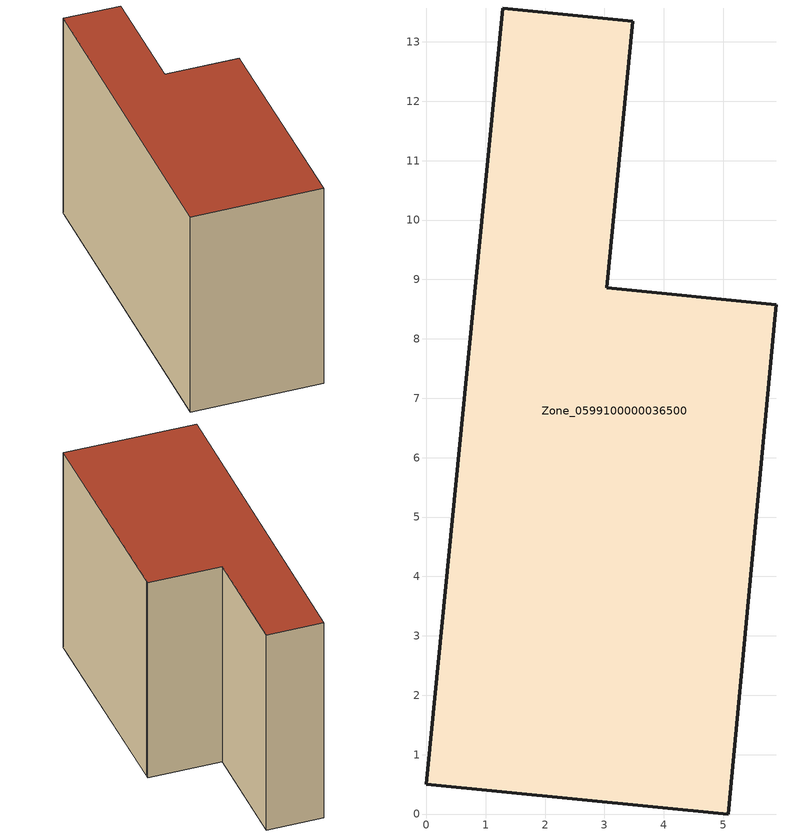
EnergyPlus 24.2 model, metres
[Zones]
Zone_0599100000036500
 floor ground (C_G): 0,0.5 1.29,13.57 3.48,13.35 3.04,8.86 5.89,8.57 5.88,8.42 5.08,0 z0
 wall outside (C_F): 1.29,13.57 0,0.5 5.08,0 5.88,8.42 5.89,8.57 3.04,8.86 3.48,13.35 1.29,13.57 z0:8.6
 roof outside (C_R): 5.88,8.42 5.89,8.57 3.04,8.86 3.48,13.35 1.29,13.57 0,0.5 5.08,0 z8.6
[BUILDING]
Pand.0599100000036500: North Axis=0; Terrain=City; Loads Convergence Tolerance Value=0.04; Temperature Convergence Tolerance Value=0.4; Solar Distribution=FullExterior; Maximum Number of Warmup Days=25; Minimum Number of Warmup Days=1
[Site:Location]
Rotterdam.The.Hague.AP_ZH_NLD Design_Conditions: Latitude=51.96; Longitude=4.45; Time Zone=1; Elevation=-4.5
[SITE:GROUNDTEMPERATURE:BUILDINGSURFACE]
18, 18, 18, 18, 18, 18, 18, 18, 18, 18, 18, 18
[MATERIAL] Thermal Absorptance=0.9; Solar Absorptance=0.7; Visible Absorptance=0.7
Name | Roughness | Thickness | Conductivity | Density | Specific Heat
G.TI.1975-1991 | MediumSmooth | 0.15 | 0.288461 | 540 | 1210
F.TI.1975-1991 | Rough | 0.3 | 0.230769 | 1920 | 840
R.TI.1975-1991 | MediumRough | 0.2 | 0.153846 | 1500 | 1000
[CONSTRUCTION]
C_G: G.TI.1975-1991
C_F: F.TI.1975-1991
C_R: R.TI.1975-1991
[ZONE]
Zone_0599100000036500: Type=1; Multiplier=1; Ceiling Height=Autocalculate; Volume=Autocalculate; Floor Area=autocalculate; Part of Total Floor Area=Yes
[ZONEINFILTRATION:DESIGNFLOWRATE]
Infil_Zone_0599100000036500: Zone or ZoneList or Space or SpaceList=Zone_0599100000036500; Schedule=AlwaysOn; Design Flow Rate Calculation Method=Flow/Area; Flow Rate per Floor Area=0.003; Constant Term Coefficient=1; Temperature Term Coefficient=0; Velocity Term Coefficient=0; Velocity Squared Term Coefficient=0
[HVACTEMPLATE:ZONE:IDEALLOADSAIRSYSTEM]
Zone_0599100000036500: Maximum Heating Supply Air Temperature=50; Minimum Cooling Supply Air Temperature=13; Maximum Heating Supply Air Humidity Ratio=0.0156; Minimum Cooling Supply Air Humidity Ratio=0.0077; Heating Limit=NoLimit; Cooling Limit=NoLimit; Dehumidification Control Type=ConstantSensibleHeatRatio; Cooling Sensible Heat Ratio=0.7; Dehumidification Setpoint=60; Humidification Control Type=None; Humidification Setpoint=30; Outdoor Air Method=None; Outdoor Air Flow Rate per Person=0.00944; Outdoor Air Flow Rate per Zone Floor Area=0; Outdoor Air Flow Rate per Zone=0; Demand Controlled Ventilation Type=None; Outdoor Air Economizer Type=NoEconomizer; Heat Recovery Type=None; Sensible Heat Recovery Effectiveness=0.7; Latent Heat Recovery Effectiveness=0.65
[ZONECONTROL:THERMOSTAT]
ThermostatControl_Zone_0599100000036500: Zone or ZoneList=Zone_0599100000036500; Control Type Schedule=DualSetpointControlType; Control 1=Thermostat_Zone_0599100000036500; Temperature Difference Between Cutout And Setpoint=0
[THERMOSTATSETPOINT:DUALSETPOINT]
Thermostat_Zone_0599100000036500: Heating Setpoint Temperature Schedule=HeatingSetpoint_Zone_0599100000036500; Cooling Setpoint Temperature Schedule=CoolingSetpoint_Zone_0599100000036500
[SCHEDULE:COMPACT]
HeatingSetpoint_Zone_0599100000036500: Through: 12/31, For: AllDays, Until: 24:00, 21
CoolingSetpoint_Zone_0599100000036500: Through: 12/31, For: AllDays, Until: 24:00, 24
DualSetpointControlType: Through: 12/31, For: AllDays, Until: 24:00, 4
AlwaysOn: Through: 12/31, For: AllDays, Until: 24:00, 1
